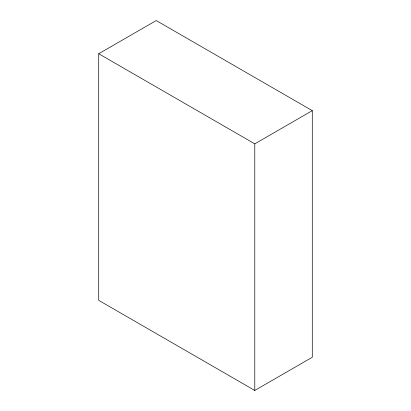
<?xml version="1.0" encoding="UTF-8"?>
<svg xmlns="http://www.w3.org/2000/svg" width="411" height="411" viewBox="0 0 411 411"><rect width="100%" height="100%" fill="white"/><g stroke="black" fill="none" stroke-linecap="round" stroke-linejoin="round"><path stroke-width="0.62" d="M98.717 53.743L156.216 20.55L312.283 110.651L312.283 357.257L254.784 390.45L98.717 300.349L98.717 53.743L254.784 143.85L312.283 110.651M254.784 143.85L254.784 390.45"/></g></svg>
